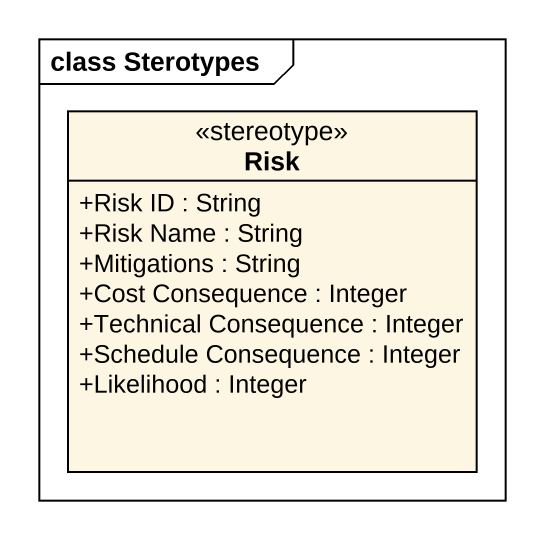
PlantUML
@startuml
mainframe class Sterotypes
hide circle
hide empty members
skinparam classAttributeIconSize 0
class Risk <<stereotype>> {
  +Risk ID : String
  +Risk Name : String
  +Mitigations : String
  +Cost Consequence : Integer
  +Technical Consequence : Integer
  +Schedule Consequence : Integer
  +Likelihood : Integer
}
@enduml
